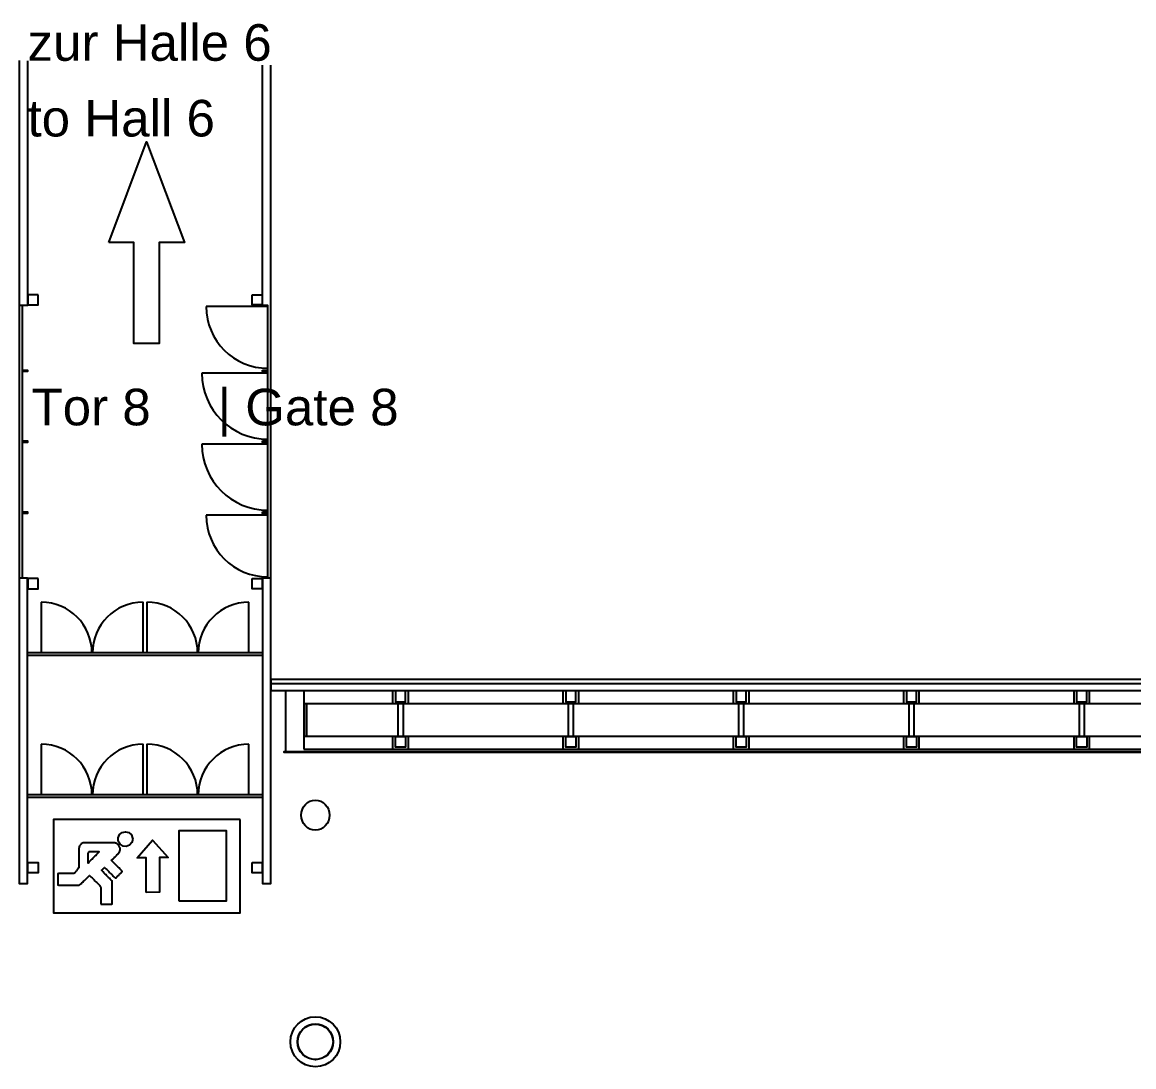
# Model space of a CAD drawing. Header units: metres. Extents: x 19 to 194, y 62 to 154.
# Drawn here: x 37.32 to 59.34, y 133.06 to 153.75 of the extents above; entities that cross this region are included whole.
import ezdxf

# ---------------------------------------------------------------- set-up
doc = ezdxf.new("R2010")
doc.units = ezdxf.units.M
doc.header["$MEASUREMENT"] = 0
doc.layers.add('ALL', color=7, linetype='Continuous')
doc.styles.add('Arial', font='Arial.ttf')

msp = doc.modelspace()

# ---------------------------------------------------------------- linework, layer by layer
at = {"layer": 'ALL', "color": 18, "lineweight": 25, "true_color": 0x000000}
for points in [[(37.2571, 152.9888), (37.2571, 136.6865), (37.4201, 136.6865), (37.4201, 142.7352), (37.2571, 142.7352)], [(37.4201, 152.9857), (37.4201, 148.1402), (37.3171, 148.1402), (37.3171, 142.7351)], [(42.1831, 142.7352), (42.1831, 148.1403), (42.0801, 148.1403), (42.0801, 152.9003)], [(42.2431, 142.7352), (42.0801, 142.7352), (42.0801, 136.6865), (42.2431, 136.6865), (42.2431, 152.8999)], [(37.4201, 148.1403), (37.2571, 148.1403)], [(42.1831, 148.1154), (40.9617, 148.1154)], [(42.1831, 146.794), (40.8767, 146.794)], [(42.1831, 145.3878), (40.8767, 145.3878)], [(42.1831, 143.9815), (40.9617, 143.9815)], [(37.6926, 142.2591), (37.6926, 141.2541)], [(39.7126, 141.2541), (39.7126, 142.2591)], [(39.7876, 142.2591), (39.7876, 141.2541)], [(41.8076, 141.2541), (41.8076, 142.2591)], [(42.08, 141.2541), (37.42, 141.2541)], [(42.08, 141.2041), (37.42, 141.2041)], [(70.4701, 140.7052), (70.4701, 140.7302), (42.2431, 140.7303), (42.2431, 140.5003)], [(42.5401, 139.3004), (42.5401, 140.5003)], [(42.9001, 140.5003), (42.9001, 140.2503), (70.3501, 140.2502), (70.3501, 140.5002)], [(44.6626, 140.2503), (44.6626, 140.5003)], [(44.9626, 140.5003), (44.9626, 140.2503)], [(48.0376, 140.2503), (48.0376, 140.5003)], [(48.3376, 140.5003), (48.3376, 140.2503)], [(51.4126, 140.2503), (51.4126, 140.5003)], [(51.7126, 140.5003), (51.7126, 140.2503)], [(54.7876, 140.2503), (54.7876, 140.5003)], [(55.0876, 140.5003), (55.0876, 140.2503)], [(58.1626, 140.2503), (58.1626, 140.5003)], [(58.4626, 140.5003), (58.4626, 140.2503)], [(44.7626, 140.2853), (44.7626, 139.6003)], [(44.8626, 140.2853), (44.8626, 139.6003)], [(48.1376, 140.2853), (48.1376, 139.6003)], [(48.2376, 140.2853), (48.2376, 139.6003)], [(51.5126, 140.2853), (51.5126, 139.6003)], [(51.6126, 140.2853), (51.6126, 139.6003)], [(54.8876, 140.2853), (54.8876, 139.6003)], [(54.9876, 140.2853), (54.9876, 139.6003)], [(58.2626, 140.2853), (58.2626, 139.6003)], [(58.3626, 140.2853), (58.3626, 139.6003)], [(37.6926, 139.4466), (37.6926, 138.4416)], [(39.7126, 138.4416), (39.7126, 139.4466)], [(39.7876, 139.4466), (39.7876, 138.4416)], [(41.8076, 138.4416), (41.8076, 139.4466)], [(44.6626, 139.3503), (44.6626, 139.6003)], [(44.9626, 139.6003), (44.9626, 139.3503)], [(48.0376, 139.3503), (48.0376, 139.6003)], [(48.3376, 139.6003), (48.3376, 139.3503)], [(51.4126, 139.3503), (51.4126, 139.6003)], [(51.7126, 139.6003), (51.7126, 139.3503)], [(54.7876, 139.3503), (54.7876, 139.6003)], [(55.0876, 139.6003), (55.0876, 139.3503)], [(58.1626, 139.3503), (58.1626, 139.6003)], [(58.4626, 139.6003), (58.4626, 139.3503)], [(42.08, 138.4416), (37.42, 138.4416)], [(42.08, 138.3916), (37.42, 138.3916)]]:
    msp.add_lwpolyline(points, dxfattribs=at)
at = {"layer": 'ALL', "color": 4, "lineweight": 25}
for points in [[(39.0297, 149.383), (39.7797, 151.383), (40.5297, 149.383), (40.0297, 149.383), (40.0297, 147.383), (39.5297, 147.383), (39.5297, 149.383), (39.0297, 149.383)], [(41.6367, 137.9534), (37.9337, 137.9534), (37.9337, 136.1019), (41.6367, 136.1019)], [(39.5049, 137.5655), (39.4897, 137.5007), (39.443, 137.4461), (39.3788, 137.4209), (39.3144, 137.4265), (39.2541, 137.4639), (39.2186, 137.5251), (39.2151, 137.5907), (39.2431, 137.6544), (39.2957, 137.6971), (39.3633, 137.7114), (39.4295, 137.6933), (39.4799, 137.6472), (39.5039, 137.5822)], [(40.4288, 136.3352), (40.4288, 137.7339), (41.3554, 137.7339), (41.3554, 136.3352)], [(38.8721, 136.2781), (38.8721, 136.2781), (38.8914, 136.2781), (38.9108, 136.2781), (38.9301, 136.2781), (38.9494, 136.2781), (38.9687, 136.2781), (38.988, 136.2781), (39.0073, 136.2781), (39.0266, 136.2781), (39.0459, 136.2781), (39.0653, 136.2781), (39.0846, 136.2781), (39.1016, 136.2827), (39.1016, 136.3209), (39.1016, 136.359), (39.1016, 136.3972), (39.1016, 136.4354), (39.1016, 136.4736), (39.1016, 136.5118), (39.1016, 136.55), (39.1016, 136.5882), (39.1016, 136.6264), (39.1016, 136.6646), (39.1016, 136.7028), (39.0972, 136.7361), (39.0792, 136.7541), (39.0612, 136.7721), (39.0432, 136.7901), (39.0252, 136.8082), (39.0072, 136.8262), (38.9892, 136.8442), (38.9711, 136.8622), (38.9531, 136.8802), (38.9351, 136.8982), (38.9171, 136.9162), (38.8991, 136.9343), (38.8894, 136.9476), (38.8944, 136.9526), (38.8994, 136.9577), (38.9045, 136.9627), (38.9095, 136.9677), (38.9145, 136.9728), (38.9196, 136.9778), (38.9246, 136.9828), (38.9296, 136.9879), (38.9347, 136.9929), (38.9397, 136.9979), (38.9447, 137.003), (38.9561, 136.9968), (38.9744, 136.9785), (38.9927, 136.9602), (39.011, 136.942), (39.0293, 136.9237), (39.0476, 136.9054), (39.0658, 136.8871), (39.0841, 136.8688), (39.1024, 136.8505), (39.1207, 136.8322), (39.139, 136.8139), (39.1573, 136.7957), (39.1715, 136.7953), (39.1831, 136.8069), (39.1947, 136.8185), (39.2063, 136.8301), (39.2179, 136.8417), (39.2295, 136.8532), (39.2411, 136.8648), (39.2527, 136.8764), (39.2643, 136.888), (39.2759, 136.8996), (39.2875, 136.9112), (39.299, 136.9228), (39.2891, 136.9392), (39.2708, 136.9575), (39.2526, 136.9758), (39.2343, 136.9941), (39.216, 137.0124), (39.1977, 137.0306), (39.1794, 137.0489), (39.1611, 137.0672), (39.1428, 137.0855), (39.1245, 137.1038), (39.1063, 137.1221), (39.088, 137.1404), (39.0949, 137.1531), (39.1067, 137.1649), (39.1184, 137.1766), (39.1301, 137.1884), (39.1419, 137.2001), (39.1536, 137.2119), (39.1654, 137.2236), (39.1771, 137.2354), (39.1889, 137.2471), (39.2006, 137.2588), (39.2124, 137.2706), (39.2241, 137.2823), (39.2304, 137.2897), (39.2361, 137.2976), (39.2412, 137.306), (39.2457, 137.3151), (39.2495, 137.3246), (39.2524, 137.3346), (39.2545, 137.3448), (39.2557, 137.3552), (39.256, 137.3658), (39.2554, 137.3762), (39.2539, 137.3865), (39.2515, 137.3966), (39.2483, 137.4062), (39.2444, 137.4154), (39.2399, 137.4241), (39.2348, 137.4321), (39.2286, 137.4407), (39.2213, 137.4495), (39.2132, 137.4578), (39.2044, 137.4654), (39.1948, 137.4723), (39.1847, 137.4784), (39.1741, 137.4836), (39.1632, 137.4879), (39.152, 137.4912), (39.1407, 137.4935), (39.1294, 137.4948), (39.0891, 137.495), (39.0407, 137.495), (38.9923, 137.495), (38.944, 137.495), (38.8956, 137.495), (38.8472, 137.495), (38.7989, 137.495), (38.7505, 137.495), (38.7021, 137.495), (38.6537, 137.495), (38.6054, 137.495), (38.557, 137.495), (38.5446, 137.4947), (38.536, 137.4937), (38.5273, 137.492), (38.5187, 137.4895), (38.5104, 137.4862), (38.5023, 137.4823), (38.4946, 137.4777), (38.4874, 137.4724), (38.4807, 137.4667), (38.4746, 137.4604), (38.4691, 137.4538), (38.4609, 137.4421), (38.4533, 137.4291), (38.4468, 137.4154), (38.4416, 137.4013), (38.4376, 137.3862), (38.4376, 137.3539), (38.4376, 137.3216), (38.4376, 137.2893), (38.4376, 137.257), (38.4376, 137.2247), (38.4376, 137.1924), (38.4376, 137.1601), (38.4376, 137.1278), (38.4376, 137.0955), (38.4376, 137.0632), (38.4376, 137.0309), (38.4364, 137.0022), (38.4288, 136.992), (38.4211, 136.9818), (38.4135, 136.9716), (38.4059, 136.9614), (38.3982, 136.9512), (38.3906, 136.941), (38.3829, 136.9308), (38.3753, 136.9207), (38.3677, 136.9105), (38.36, 136.9003), (38.3524, 136.8901), (38.3392, 136.8828), (38.312, 136.8828), (38.2847, 136.8828), (38.2574, 136.8828), (38.2302, 136.8828), (38.2029, 136.8828), (38.1756, 136.8828), (38.1483, 136.8828), (38.1211, 136.8828), (38.0938, 136.8828), (38.0665, 136.8828), (38.0393, 136.8828), (38.0229, 136.875), (38.0229, 136.8557), (38.0229, 136.8364), (38.0229, 136.8171), (38.0229, 136.7978), (38.0229, 136.7785), (38.0229, 136.7592), (38.0229, 136.7398), (38.0229, 136.7205), (38.0229, 136.7012), (38.0229, 136.6819), (38.0229, 136.6626), (38.0419, 136.6533), (38.0784, 136.6533), (38.115, 136.6533), (38.1515, 136.6533), (38.188, 136.6533), (38.2245, 136.6533), (38.2611, 136.6533), (38.2976, 136.6533), (38.3341, 136.6533), (38.3706, 136.6533), (38.4072, 136.6533), (38.4437, 136.6533), (38.4673, 136.6638), (38.4837, 136.6801), (38.5, 136.6965), (38.5164, 136.7128), (38.5327, 136.7292), (38.5491, 136.7456), (38.5654, 136.7619), (38.5818, 136.7783), (38.5981, 136.7946), (38.6145, 136.811), (38.6308, 136.8273), (38.6472, 136.8437), (38.6652, 136.8335), (38.6838, 136.8148), (38.7025, 136.7962), (38.7211, 136.7776), (38.7397, 136.759), (38.7583, 136.7404), (38.7769, 136.7218), (38.7955, 136.7032), (38.8141, 136.6846), (38.8327, 136.666), (38.8513, 136.6474), (38.8699, 136.6288), (38.8721, 136.6008), (38.8721, 136.5714), (38.8721, 136.5421), (38.8721, 136.5128), (38.8721, 136.4834), (38.8721, 136.4541), (38.8721, 136.4248), (38.8721, 136.3954), (38.8721, 136.3661), (38.8721, 136.3368), (38.8721, 136.3074)], [(39.7706, 136.5108), (39.7691, 137.1917), (39.5963, 137.1915), (39.9011, 137.5426), (40.2067, 137.2031), (40.0339, 137.2029), (40.0346, 136.5116)], [(38.6181, 137.2775), (38.6181, 137.2775), (38.6181, 137.2623), (38.6181, 137.2471), (38.6181, 137.2319), (38.6181, 137.2168), (38.6181, 137.2016), (38.6181, 137.1864), (38.6181, 137.1712), (38.6181, 137.156), (38.6181, 137.1408), (38.6181, 137.1256), (38.6181, 137.1104), (38.6181, 137.0952), (38.6277, 137.0978), (38.6459, 137.1159), (38.6641, 137.1341), (38.6822, 137.1522), (38.7004, 137.1704), (38.7185, 137.1885), (38.7367, 137.2067), (38.7548, 137.2249), (38.773, 137.243), (38.7912, 137.2612), (38.8093, 137.2793), (38.8275, 137.2975), (38.8435, 137.3145), (38.828, 137.3145), (38.8125, 137.3145), (38.797, 137.3145), (38.7815, 137.3145), (38.766, 137.3145), (38.7505, 137.3145), (38.7349, 137.3145), (38.7194, 137.3145), (38.7039, 137.3145), (38.6884, 137.3145), (38.6729, 137.3145), (38.6574, 137.3145), (38.65, 137.3145), (38.6482, 137.3143), (38.6464, 137.314), (38.6446, 137.3136), (38.6428, 137.313), (38.6411, 137.3122), (38.6394, 137.3113), (38.6378, 137.3103), (38.6363, 137.3092), (38.635, 137.3079), (38.6337, 137.3066), (38.6325, 137.3051), (38.6281, 137.2986), (38.6242, 137.2919), (38.6208, 137.2848)]]:
    msp.add_lwpolyline(points, close=True, dxfattribs=at)
at = {"layer": 'ALL', "color": 18, "lineweight": 25, "true_color": 0x000000}
for points in [[(37.6301, 148.3504), (37.4301, 148.3504), (37.4301, 148.1504), (37.6301, 148.1504)], [(41.8701, 148.3504), (42.0701, 148.3504), (42.0701, 148.1504), (41.8701, 148.1504)], [(37.32, 146.8591), (37.42, 146.8591), (37.42, 146.8291), (37.32, 146.8291)], [(42.0801, 146.8591), (42.1801, 146.8591), (42.1801, 146.8291), (42.0801, 146.8291)], [(37.32, 145.4529), (37.42, 145.4529), (37.42, 145.4229), (37.32, 145.4229)], [(42.0801, 145.4529), (42.1801, 145.4529), (42.1801, 145.4229), (42.0801, 145.4229)], [(37.32, 144.0466), (37.42, 144.0466), (37.42, 144.0166), (37.32, 144.0166)], [(42.0801, 144.0466), (42.1801, 144.0466), (42.1801, 144.0166), (42.0801, 144.0166)], [(37.6301, 142.7254), (37.4301, 142.7254), (37.4301, 142.5254), (37.6301, 142.5254)], [(41.8701, 142.7254), (42.0701, 142.7254), (42.0701, 142.5254), (41.8701, 142.5254)], [(42.2431, 140.5003), (42.2431, 140.6453), (70.5301, 140.6452), (70.5301, 140.8502), (70.6101, 140.8502), (70.6101, 140.5002)], [(44.7126, 140.5003), (44.7126, 140.2853), (44.9126, 140.2853), (44.9126, 140.5003)], [(48.0876, 140.5003), (48.0876, 140.2853), (48.2876, 140.2853), (48.2876, 140.5003)], [(51.4626, 140.5003), (51.4626, 140.2853), (51.6626, 140.2853), (51.6626, 140.5003)], [(54.8376, 140.5003), (54.8376, 140.2853), (55.0376, 140.2853), (55.0376, 140.5003)], [(58.2126, 140.5003), (58.2126, 140.2853), (58.4126, 140.2853), (58.4126, 140.5003)], [(42.9051, 139.6053), (42.9051, 140.2453), (42.9001, 140.2453), (42.9001, 139.6053)], [(42.9551, 139.6053), (42.9551, 140.2453), (42.9051, 140.2453), (42.9051, 139.6053)], [(42.9001, 139.3503), (70.3501, 139.3502), (70.3501, 139.6002), (42.9001, 139.6003)], [(44.9126, 139.6003), (44.9126, 139.3853), (44.7126, 139.3853), (44.7126, 139.6003)], [(48.2876, 139.6003), (48.2876, 139.3853), (48.0876, 139.3853), (48.0876, 139.6003)], [(51.6626, 139.6003), (51.6626, 139.3853), (51.4626, 139.3853), (51.4626, 139.6003)], [(55.0376, 139.6003), (55.0376, 139.3853), (54.8376, 139.3853), (54.8376, 139.6003)], [(58.4126, 139.6003), (58.4126, 139.3853), (58.2126, 139.3853), (58.2126, 139.6003)], [(42.8001, 139.3004), (70.6751, 139.3003), (70.6751, 139.2803), (42.8001, 139.2804), (42.5101, 139.2804), (42.5101, 139.3004), (42.8001, 139.3004)], [(37.4301, 137.1004), (37.6301, 137.1004), (37.6301, 136.9004), (37.4301, 136.9004)], [(41.8701, 137.1004), (42.0701, 137.1004), (42.0701, 136.9004), (41.8701, 136.9004)]]:
    msp.add_lwpolyline(points, close=True, dxfattribs=at)
for radius in [0.495, 0.355, 0.35]:
    msp.add_circle((43.1251, 133.5503), radius, dxfattribs=at)
for centre, radius, start, end in [((42.183, 148.1154), 1.2214, -180, -90), ((42.183, 146.794), 1.3064, -180, -90), ((42.183, 145.3878), 1.3064, -180, -90), ((42.183, 143.9815), 1.2214, -180, -90), ((37.6926, 141.2541), 1.005, 0, 90), ((39.7126, 141.2541), 1.005, 90, -180), ((39.7876, 141.2541), 1.005, 0, 90), ((41.8076, 141.2541), 1.005, 90, -180), ((37.6926, 138.4416), 1.005, 0, 90), ((39.7126, 138.4416), 1.005, 90, -180), ((39.7876, 138.4416), 1.005, 0, 90), ((41.8076, 138.4416), 1.005, 90, -180)]:
    msp.add_arc(centre, radius, start, end, dxfattribs=at)
msp.add_ellipse((43.1251, 138.0399), major_axis=(0, -0.2999), ratio=0.9320553, dxfattribs=at)

# ---------------------------------------------------------------- texts
at = {"layer": 'ALL', "color": 18, "true_color": 0x000000, "style": 'Arial'}
for s, p in [('zur Halle 6', (37.42, 152.9857)), ('to Hall 6', (37.42, 151.4857)), ('Tor 8', (37.4991, 145.763)), ('| Gate 8', (41.1908, 145.763))]:
    msp.add_text(s, height=0.725, dxfattribs=at).set_placement(p)

doc.saveas('drawing.dxf')
